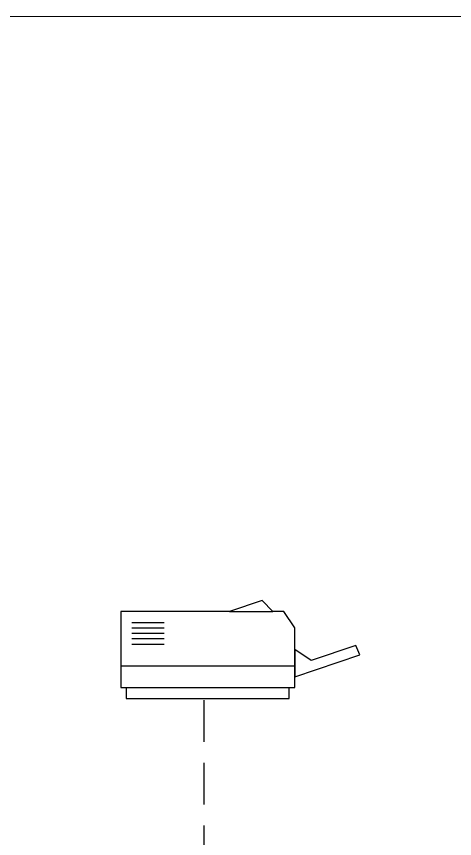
# Paper-space layout 'Sample Network Drawing - A1 Sheet' of a CAD drawing. Extents: x 49 to 806, y 22 to 564.
# Drawn here: x 435.1 to 468.4, y 444.2 to 506.7 of the extents above; entities that cross this region are included whole.
import ezdxf

# ---------------------------------------------------------------- set-up
doc = ezdxf.new("R2010")
doc.units = 0
doc.linetypes.add('HIDDEN2', pattern=[4.7625, 3.175, -1.5875])
for name, color, linetype, lineweight in [('G-ANNO-SYMB-EXST', 252, 'Continuous', 13), ('N-EQPM-EXST', 252, 'Continuous', 25), ('N-SGNL-ELEC_EXST', 252, 'HIDDEN2', 25)]:
    doc.layers.add(name, color=color, linetype=linetype, lineweight=lineweight)

psp = doc.layouts.new('Sample Network Drawing - A1 Sheet')

# ---------------------------------------------------------------- linework, layer by layer
at = {"layer": 'G-ANNO-SYMB-EXST', "ltscale": 10}
psp.add_lwpolyline([(343.48, 506.721), (536.437, 506.721), (536.437, 398.291), (343.48, 398.291)], close=True, dxfattribs=at)
at = {"layer": 'N-EQPM-EXST', "linetype": 'Continuous'}
for p, q in [((451.305, 461.479), (454.61, 461.479)), ((443.866, 460.653), (446.346, 460.653)), ((443.866, 460.239), (446.346, 460.239)), ((443.866, 459.826), (446.346, 459.826)), ((443.866, 459.413), (446.346, 459.413)), ((443.866, 459), (446.346, 459)), ((443.04, 457.347), (456.263, 457.347)), ((443.453, 455.694), (455.85, 455.694))]:
    psp.add_line(p, q, dxfattribs=at)
for points in [[(456.263, 456.52), (456.263, 458.586), (456.263, 460.239), (455.437, 461.479), (454.61, 461.479), (453.784, 462.306), (451.305, 461.479), (443.04, 461.479), (443.04, 455.694), (443.453, 455.694), (443.453, 454.867), (455.85, 454.867), (455.85, 455.694), (456.263, 455.694)], [(456.263, 458.586), (456.263, 456.52), (461.222, 458.173), (460.912, 458.896), (457.503, 457.76)]]:
    psp.add_lwpolyline(points, close=True, dxfattribs=at)
at = {"layer": 'N-SGNL-ELEC_EXST'}
psp.add_line((449.34, 454.742), (449.34, 421.557), dxfattribs=at)

doc.saveas('drawing.dxf')
